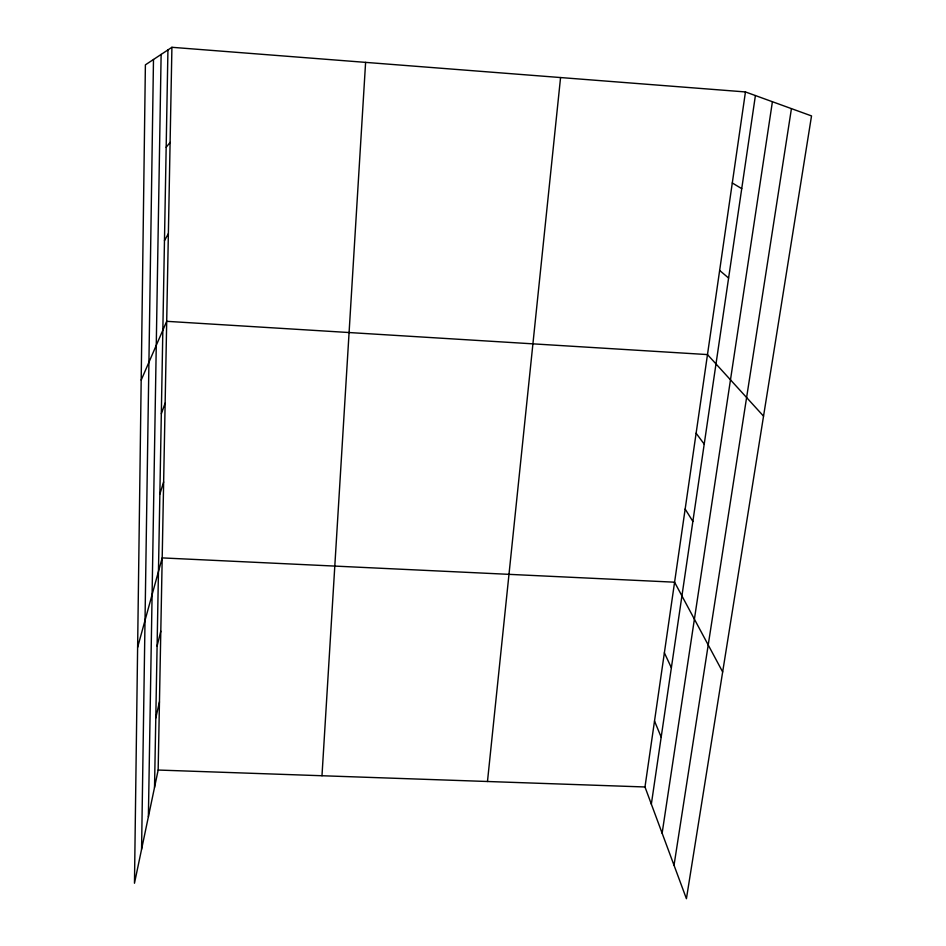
<?xml version="1.0" encoding="UTF-8"?>
<svg xmlns="http://www.w3.org/2000/svg" width="946" height="946" viewBox="0 0 946 946"><rect width="100%" height="100%" fill="white"/><g stroke="black" fill="none" stroke-linecap="round" stroke-linejoin="round"><path stroke-width="1.42" d="M141.569 849.295L153.489 59.492M148.38 816.788L161.127 54.43M154.529 787.391L167.939 49.925M171.912 47.3L145.388 64.848L134.474 883.245L158.159 770.044L171.912 47.3L745.448 91.939L811.526 115.92L686.418 898.7L644.983 786.977L745.448 91.939M321.983 775.744L365.605 62.377M487.474 781.502L560.564 77.548M651.345 804.147L755.405 95.546M662.129 833.213L772.409 101.719M674.025 865.283L791.435 108.624M155.794 718.002L159.46 701.814M157.095 646.094L160.796 631.136M137.619 647.348L162.192 557.904L674.581 582.192L722.661 671.932M159.862 494.119L163.634 481.952M161.328 413.733L165.136 403.15M141.191 380.091L166.697 321.321L707.478 354.584L763.54 416.134M164.474 240.639L168.364 233.662M166.165 147.292L170.103 142.397M158.159 770.044L644.983 786.977M732.287 182.968L741.735 188.656M719.646 270.45L728.609 278.041M696.114 433.221L704.214 444.135M685.152 509.043L692.862 521.4M664.376 652.811L671.376 667.77M654.514 721.041L661.183 737.147"/></g></svg>
